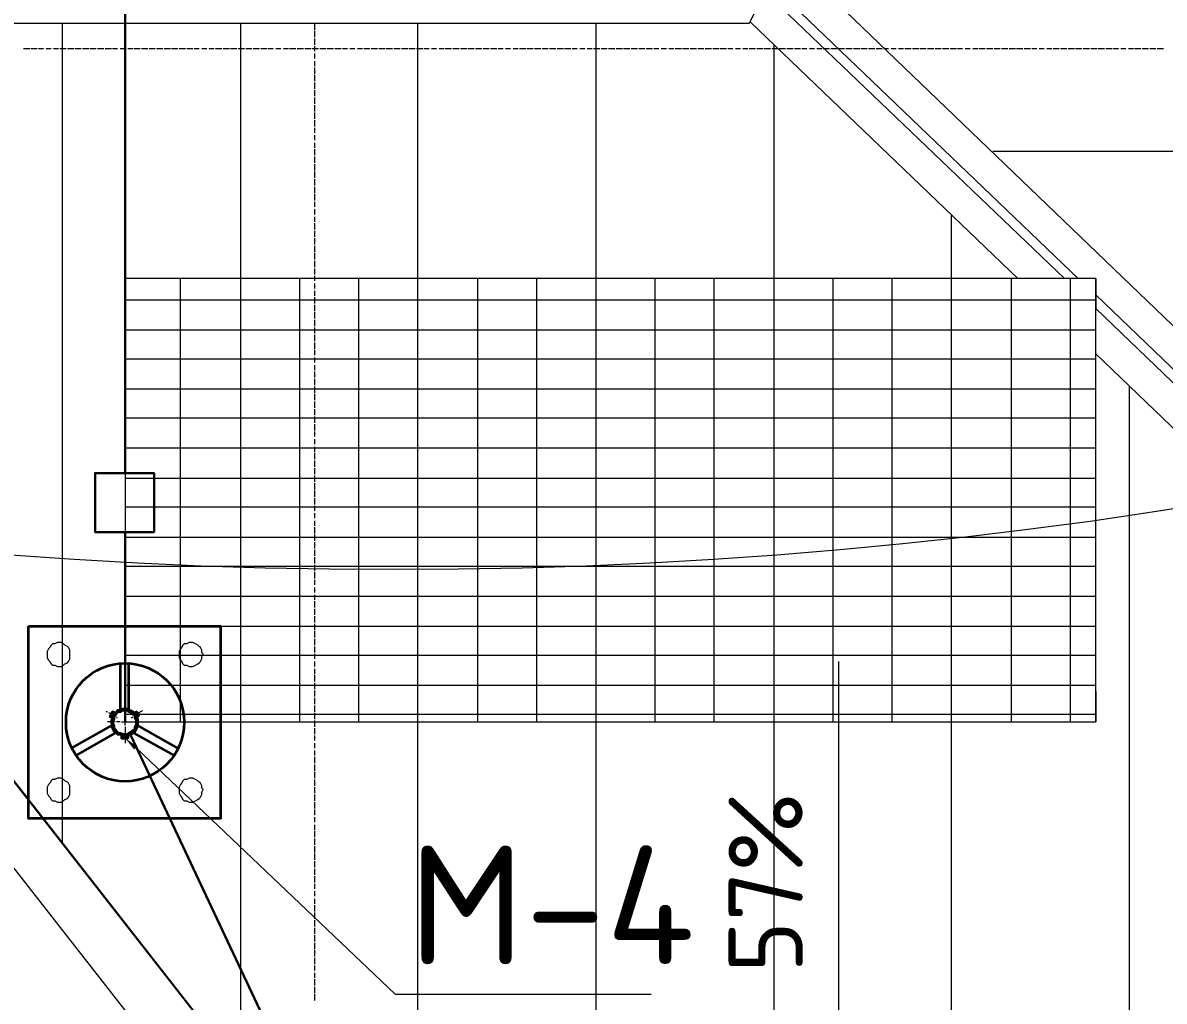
# Model space of a CAD drawing. Header units: millimetres. Extents: x -42533 to 645315, y 3457 to 82611.
# Drawn here: x 591554 to 595404, y 21811 to 25110 of the extents above; entities that cross this region are included whole.
import ezdxf

# ---------------------------------------------------------------- set-up
doc = ezdxf.new("R2010")
doc.units = ezdxf.units.MM
for name, color, linetype, true_color in [('PDF _!ЭОМ.Молниезащита', 7, 'Continuous', 0x954a95), ('PDF _Крыша штриховка', 7, 'Continuous', 0xbababa), ('PDF _Несущие колонны', 7, 'Continuous', 0xbababa), ('PDF _Ограждение', 7, 'Continuous', 0xbababa), ('PDF _Оси', 7, 'Continuous', 0xbababa), ('PDF _Перекрытие', 7, 'Continuous', 0xbababa), ('PDF _Перекрытие штриховка', 7, 'Continuous', 0xbababa), ('PDF _Размеры', 7, 'Continuous', 0xbababa)]:
    doc.layers.add(name, color=color, linetype=linetype, true_color=true_color)
doc.layers.add('PDF _0', color=7, linetype='Continuous')
doc.layers.add('PDF _Текст', color=7, linetype='Continuous')
doc.styles.add('PDF GOST Common', font='GOST_Common.ttf')
doc.styles.add('PDF ISOCPEUR', font='isocpeur.ttf')

msp = doc.modelspace()

# ---------------------------------------------------------------- linework, layer by layer
at = {"layer": 'PDF _!ЭОМ.Молниезащита', "color": 5, "lineweight": 30}
for points in [[(591898.8, 23591.6), (591898.8, 24591.1), (591898.8, 25230.6)], [(591898.8, 22753), (591898.8, 23392.5), (591797.2, 23392.5), (591797.2, 23591.6), (591996.2, 23591.6), (591996.2, 23392.5), (591898.8, 23392.5)], [(592615.7, 21222.9), (592190, 22127.3), (591917.7, 22706)]]:
    msp.add_lwpolyline(points, dxfattribs=at)
at = {"layer": 'PDF _!ЭОМ.Молниезащита', "lineweight": 5}
msp.add_lwpolyline([(591936.9, 22664), (592809.4, 21833.9), (593673.4, 21833.9)], dxfattribs=at)
at = {"layer": 'PDF _!ЭОМ.Молниезащита', "lineweight": 13}
msp.add_circle((592805, 40061.1), 16795.3, dxfattribs=at)
at = {"layer": 'PDF _!ЭОМ.Молниезащита', "color": 116, "lineweight": 30, "true_color": 0x136734}
msp.add_circle((591894.4, 22755.9), 5050.7, dxfattribs=at)
at = {"layer": 'PDF _!ЭОМ.Молниезащита', "lineweight": 13}
msp.add_arc((591445.4, 22129.1), 9036.1, 344.77295, 295.66956, dxfattribs=at)
at = {"layer": 'PDF _!ЭОМ.Молниезащита', "lineweight": 30}
msp.add_arc((591894.4, 22734.8), 5131.1, 278.7341, 352.0129, dxfattribs=at)
at = {"layer": 'PDF _!ЭОМ.Молниезащита', "transparency": 33554559}
msp.add_solid([(591928.5, 22659.8), (591898.8, 22697.9), (591941.2, 22668.2)], dxfattribs=at)
at = {"layer": 'PDF _0', "color": 5, "lineweight": 35}
for points in [[(591572.7, 23074.8), (592220.7, 23074.8), (592220.7, 22426.8), (591572.7, 22426.8)], [(591941.2, 22753), (591941.2, 22761.4), (591936.9, 22765.7), (591932.7, 22774.1), (591928.5, 22782.6), (591924.2, 22786.8), (591915.8, 22791.1), (591907.3, 22795.3), (591898.8, 22795.3), (591890.4, 22795.3), (591881.9, 22791.1), (591873.4, 22791.1), (591869.2, 22782.6), (591860.7, 22778.4), (591856.5, 22769.9), (591856.5, 22765.7), (591852.2, 22757.2), (591852.2, 22748.7), (591856.5, 22740.3), (591856.5, 22731.8), (591860.7, 22723.3), (591869.2, 22719.1), (591873.4, 22710.6), (591881.9, 22710.6), (591890.4, 22706.4), (591898.8, 22706.4), (591907.3, 22706.4), (591915.8, 22710.6), (591924.2, 22714.8), (591928.5, 22719.1), (591932.7, 22727.5), (591936.9, 22736), (591941.2, 22744.5)], [(591936.9, 22753), (591936.9, 22757.2), (591932.7, 22765.7), (591932.7, 22774.1), (591924.2, 22778.4), (591920, 22782.6), (591911.5, 22786.8), (591907.3, 22791.1), (591898.8, 22791.1), (591890.4, 22791.1), (591881.9, 22786.8), (591877.7, 22786.8), (591869.2, 22782.6), (591864.9, 22774.1), (591860.7, 22769.9), (591860.7, 22761.4), (591856.5, 22753), (591856.5, 22748.7), (591860.7, 22740.3), (591860.7, 22731.8), (591864.9, 22727.5), (591869.2, 22719.1), (591877.7, 22714.8), (591881.9, 22714.8), (591890.4, 22710.6), (591898.8, 22710.6), (591907.3, 22710.6), (591911.5, 22714.8), (591920, 22719.1), (591924.2, 22723.3), (591932.7, 22727.5), (591932.7, 22736), (591936.9, 22744.5)]]:
    msp.add_lwpolyline(points, close=True, dxfattribs=at)
at = {"layer": 'PDF _0', "color": 5, "lineweight": 5}
for points in [[(591712.5, 22981.7), (591712.5, 22985.9), (591712.5, 22994.4), (591708.2, 23002.8), (591704, 23007.1), (591695.5, 23011.3), (591691.3, 23015.5), (591682.8, 23019.8), (591674.4, 23019.8), (591670.1, 23019.8), (591661.6, 23015.5), (591653.2, 23015.5), (591648.9, 23011.3), (591644.7, 23002.8), (591640.5, 22998.6), (591636.2, 22990.1), (591636.2, 22981.7), (591636.2, 22977.4), (591636.2, 22969), (591640.5, 22960.5), (591644.7, 22956.3), (591648.9, 22947.8), (591653.2, 22943.5), (591661.6, 22943.5), (591670.1, 22939.3), (591674.4, 22939.3), (591682.8, 22939.3), (591691.3, 22943.5), (591695.5, 22947.8), (591704, 22952), (591708.2, 22956.3), (591712.5, 22964.7), (591712.5, 22973.2)], [(592161.4, 22981.7), (592157.2, 22985.9), (592157.2, 22994.4), (592152.9, 23002.8), (592148.7, 23007.1), (592144.5, 23011.3), (592136, 23015.5), (592127.5, 23019.8), (592123.3, 23019.8), (592114.8, 23019.8), (592106.4, 23015.5), (592097.9, 23015.5), (592093.7, 23011.3), (592089.4, 23002.8), (592085.2, 22998.6), (592080.9, 22990.1), (592080.9, 22981.7), (592080.9, 22977.4), (592080.9, 22969), (592085.2, 22960.5), (592089.4, 22956.3), (592093.7, 22947.8), (592097.9, 22943.5), (592106.4, 22943.5), (592114.8, 22939.3), (592123.3, 22939.3), (592127.5, 22939.3), (592136, 22943.5), (592144.5, 22947.8), (592148.7, 22952), (592152.9, 22956.3), (592157.2, 22964.7), (592157.2, 22973.2)], [(591712.5, 22524.2), (591712.5, 22528.5), (591712.5, 22537), (591708.2, 22545.4), (591704, 22549.7), (591695.5, 22553.9), (591691.3, 22558.1), (591682.8, 22562.4), (591674.4, 22562.4), (591670.1, 22562.4), (591661.6, 22558.1), (591653.2, 22558.1), (591648.9, 22553.9), (591644.7, 22545.4), (591640.5, 22541.2), (591636.2, 22532.7), (591636.2, 22524.2), (591636.2, 22520), (591636.2, 22511.5), (591640.5, 22503.1), (591644.7, 22498.8), (591648.9, 22490.4), (591653.2, 22486.1), (591661.6, 22486.1), (591670.1, 22481.9), (591674.4, 22481.9), (591682.8, 22481.9), (591691.3, 22486.1), (591695.5, 22490.4), (591704, 22494.6), (591708.2, 22498.8), (591712.5, 22507.3), (591712.5, 22515.8)], [(592161.4, 22524.2), (592157.2, 22528.5), (592157.2, 22537), (592152.9, 22545.4), (592148.7, 22549.7), (592144.5, 22553.9), (592136, 22558.1), (592127.5, 22562.4), (592123.3, 22562.4), (592114.8, 22562.4), (592106.4, 22558.1), (592097.9, 22558.1), (592093.7, 22553.9), (592089.4, 22545.4), (592085.2, 22541.2), (592080.9, 22532.7), (592080.9, 22524.2), (592080.9, 22520), (592080.9, 22511.5), (592085.2, 22503.1), (592089.4, 22498.8), (592093.7, 22490.4), (592097.9, 22486.1), (592106.4, 22486.1), (592114.8, 22481.9), (592123.3, 22481.9), (592127.5, 22481.9), (592136, 22486.1), (592144.5, 22490.4), (592148.7, 22494.6), (592152.9, 22498.8), (592157.2, 22507.3), (592157.2, 22515.8)]]:
    msp.add_lwpolyline(points, close=True, dxfattribs=at)
at = {"layer": 'PDF _0', "color": 5, "lineweight": 35}
for points in [[(591881.9, 22952), (591881.9, 22795.3), (591911.5, 22795.3), (591911.5, 22952)], [(591852.2, 22774.1), (591848, 22774.1), (591848, 22769.9), (591852.2, 22778.4), (591852.2, 22774.1), (591856.5, 22769.9)], [(591852.2, 22765.7), (591856.5, 22765.7), (591856.5, 22769.9), (591856.5, 22774.1), (591860.7, 22774.1), (591856.5, 22765.7), (591852.2, 22765.7), (591848, 22769.9)], [(591860.7, 22778.4), (591856.5, 22782.6), (591852.2, 22782.6), (591852.2, 22778.4), (591856.5, 22786.8), (591856.5, 22782.6)], [(591864.9, 22782.6), (591860.7, 22782.6), (591860.7, 22778.4), (591860.7, 22774.1), (591864.9, 22782.6), (591856.5, 22786.8)], [(591928.5, 22782.6), (591932.7, 22782.6), (591932.7, 22778.4), (591932.7, 22774.1), (591928.5, 22782.6), (591936.9, 22786.8)], [(591936.9, 22782.6), (591936.9, 22786.8), (591941.2, 22778.4), (591941.2, 22782.6), (591936.9, 22782.6), (591932.7, 22778.4)], [(591941.2, 22769.9), (591936.9, 22769.9), (591936.9, 22774.1), (591932.7, 22774.1), (591936.9, 22769.9), (591941.2, 22769.9), (591945.4, 22774.1)], [(591936.9, 22774.1), (591941.2, 22774.1), (591941.2, 22778.4), (591945.4, 22774.1), (591941.2, 22774.1)], [(591733.6, 22638.6), (591864.9, 22714.8), (591852.2, 22740.3), (591716.7, 22664)], [(592076.7, 22664), (591941.2, 22740.3), (591928.5, 22714.8), (592064, 22638.6)], [(591890.4, 22706.4), (591894.6, 22706.4), (591898.8, 22706.4), (591890.4, 22706.4), (591886.1, 22706.4), (591886.1, 22697.9), (591890.4, 22697.9)], [(591894.6, 22706.4), (591894.6, 22697.9), (591898.8, 22697.9), (591890.4, 22697.9), (591894.6, 22697.9)], [(591907.3, 22706.4), (591903.1, 22706.4), (591898.8, 22706.4), (591903.1, 22706.4), (591907.3, 22706.4), (591907.3, 22697.9), (591903.1, 22697.9), (591898.8, 22697.9), (591903.1, 22697.9), (591903.1, 22706.4)], [(591903.1, 22697.9), (591907.3, 22697.9)]]:
    msp.add_lwpolyline(points, dxfattribs=at)
at = {"layer": 'PDF _0', "color": 30, "lineweight": 18, "true_color": 0xff8000}
for points in [[(591898.8, 22795.3), (591898.8, 22808)], [(591839.5, 22786.8), (591835.3, 22786.8)], [(591852.2, 22778.4), (591843.8, 22782.6)], [(591864.9, 22769.9), (591856.5, 22774.1), (591856.5, 22778.4)], [(591869.2, 22769.9), (591869.2, 22769.9)], [(591873.4, 22765.7), (591869.2, 22765.7)], [(591898.8, 22765.7), (591898.8, 22778.4), (591898.8, 22782.6), (591898.8, 22791.1)], [(591898.8, 22740.3), (591898.8, 22753), (591898.8, 22761.4)], [(591920, 22765.7), (591924.2, 22769.9)], [(591928.5, 22769.9), (591936.9, 22778.4)], [(591941.2, 22778.4), (591949.7, 22786.8), (591958.1, 22791.1)], [(591852.2, 22753), (591839.5, 22753)], [(591864.9, 22753), (591856.5, 22753)], [(591881.9, 22753), (591869.2, 22753)], [(591886.1, 22753), (591898.8, 22753), (591907.3, 22753)], [(591898.8, 22736), (591898.8, 22723.3), (591898.8, 22719.1), (591898.8, 22714.8), (591898.8, 22706.4), (591898.8, 22693.7)], [(591898.8, 22719.1), (591898.8, 22710.6)], [(591911.5, 22753), (591924.2, 22753), (591928.5, 22753), (591936.9, 22753)], [(591941.2, 22753), (591953.9, 22753)], [(591898.8, 22702.1), (591898.8, 22689.4), (591898.8, 22685.2), (591898.8, 22681)]]:
    msp.add_lwpolyline(points, dxfattribs=at)
at = {"layer": 'PDF _0', "lineweight": 25}
for points in [[(591860.7, 22774.1), (591864.9, 22782.6), (591856.5, 22786.8), (591852.2, 22778.4), (591848, 22769.9), (591852.2, 22765.7), (591856.5, 22765.7)], [(591945.4, 22774.1), (591941.2, 22778.4), (591936.9, 22786.8), (591928.5, 22782.6), (591932.7, 22774.1), (591936.9, 22769.9), (591941.2, 22769.9)], [(591907.3, 22697.9), (591907.3, 22706.4), (591903.1, 22706.4), (591898.8, 22706.4), (591890.4, 22706.4), (591886.1, 22706.4), (591886.1, 22697.9), (591890.4, 22697.9), (591898.8, 22697.9), (591903.1, 22697.9)]]:
    msp.add_lwpolyline(points, close=True, dxfattribs=at)
at = {"layer": 'PDF _0', "color": 7, "lineweight": 0, "true_color": 0xffffff}
for points in [[(591852.2, 22765.7), (591848, 22769.9), (591856.5, 22765.7)], [(591856.5, 22786.8), (591864.9, 22782.6), (591852.2, 22778.4)], [(591941.2, 22778.4), (591928.5, 22782.6), (591936.9, 22786.8)], [(591941.2, 22769.9), (591945.4, 22774.1), (591936.9, 22769.9)], [(591907.3, 22697.9), (591886.1, 22697.9)], [(591890.4, 22706.4), (591907.3, 22706.4), (591890.4, 22706.4)], [(591903.1, 22697.9), (591890.4, 22697.9), (591903.1, 22697.9)], [(591898.8, 22706.4), (591907.3, 22706.4)]]:
    msp.add_lwpolyline(points, dxfattribs=at)
at = {"layer": 'PDF _0', "color": 5, "lineweight": 35}
msp.add_circle((591898.6, 22751), 199.3, dxfattribs=at)
at = {"layer": 'PDF _0', "color": 7, "true_color": 0xffffff, "transparency": 33554559}
for points in [[(591852.2, 22778.4), (591860.7, 22774.1), (591848, 22769.9)], [(591860.7, 22774.1), (591848, 22769.9), (591856.5, 22765.7)], [(591856.5, 22786.8), (591852.2, 22778.4), (591864.9, 22782.6)], [(591864.9, 22782.6), (591852.2, 22778.4), (591860.7, 22774.1)], [(591936.9, 22786.8), (591928.5, 22782.6), (591941.2, 22778.4)], [(591932.7, 22774.1), (591941.2, 22778.4), (591928.5, 22782.6)], [(591945.4, 22774.1), (591932.7, 22774.1), (591941.2, 22778.4)], [(591936.9, 22769.9), (591945.4, 22774.1), (591932.7, 22774.1)], [(591886.1, 22697.9), (591907.3, 22697.9), (591886.1, 22706.4)], [(591907.3, 22697.9), (591886.1, 22706.4), (591907.3, 22706.4)]]:
    msp.add_solid(points, dxfattribs=at)
at = {"layer": 'PDF _Крыша штриховка', "color": 8, "lineweight": 9}
for points in [[(591687.1, 22342.1), (591687.1, 25107.8)], [(592288.5, 24248), (592288.5, 25107.8)], [(592885.7, 24248), (592885.7, 25107.8)], [(593487.1, 24248), (593487.1, 25107.8)], [(594088.5, 24248), (594088.5, 25035.8)], [(598196.8, 24675.8), (594825.5, 24675.8)], [(594685.7, 24248), (594685.7, 24459.8)], [(595287.1, 21423.1), (595287.1, 23883.8)], [(592288.5, 21575.5), (592288.5, 22753)], [(592885.7, 21507.8), (592885.7, 22753)], [(593487.1, 21486.6), (593487.1, 22753)], [(594088.5, 21465.4), (594088.5, 22753)], [(594685.7, 21444.2), (594685.7, 22753)]]:
    msp.add_lwpolyline(points, dxfattribs=at)
at = {"layer": 'PDF _Несущие колонны', "lineweight": 18}
for points in [[(595172.8, 24248), (595172.8, 24146.4)], [(595172.8, 22854.6), (595172.8, 22753)]]:
    msp.add_lwpolyline(points, dxfattribs=at)
at = {"layer": 'PDF _Ограждение', "color": 8, "lineweight": 9}
for points in [[(594130.9, 25340.8), (599137, 20533.6)], [(595066.9, 24248), (594058.9, 25213.7), (594067.3, 25230.6), (594071.6, 25247.6), (593999.6, 25247.6), (589493.2, 25247.6)], [(595113.5, 24248), (594071.6, 25247.6), (594071.6, 25243.3)], [(594054.6, 25213.7), (594003.8, 25107.8), (589493.2, 25107.8), (589493.2, 25120.5)], [(589527, 25107.8), (593165.2, 20453.2), (589522.8, 25107.8)], [(594008, 25112), (594910.2, 24248)], [(592936.5, 20453.2), (589425.4, 24942.6)], [(595172.8, 24193), (599069.3, 20453.2)], [(599018.4, 20453.2), (595172.8, 24146.4)], [(595172.8, 23993.9), (598861.7, 20453.2)]]:
    msp.add_lwpolyline(points, dxfattribs=at)
at = {"layer": 'PDF _Оси', "color": 8, "lineweight": 9}
for points in [[(592538.4, 25086.6), (592538.4, 25107.8)], [(592538.4, 25061.2), (592538.4, 25082.4)], [(592538.4, 25035.8), (592538.4, 25057)], [(592538.4, 25014.6), (592538.4, 25031.6)], [(591555.8, 25023.1), (591576.9, 25023.1)], [(591581.2, 25023.1), (591602.4, 25023.1)], [(591606.6, 25023.1), (591623.5, 25023.1)], [(591627.8, 25023.1), (591627.8, 25023.1)], [(591632, 25023.1), (591648.9, 25023.1)], [(591653.2, 25023.1), (591653.2, 25023.1)], [(591657.4, 25023.1), (591674.4, 25023.1)], [(591678.6, 25023.1), (591699.8, 25023.1)], [(591704, 25023.1), (591725.2, 25023.1)], [(591729.4, 25023.1), (591750.6, 25023.1)], [(591754.8, 25023.1), (591776, 25023.1)], [(591780.2, 25023.1), (591801.4, 25023.1)], [(591805.7, 25023.1), (591826.8, 25023.1)], [(591831.1, 25023.1), (591852.2, 25023.1)], [(591856.5, 25023.1), (591873.4, 25023.1)], [(591877.7, 25023.1), (591877.7, 25023.1)], [(591881.9, 25023.1), (591898.8, 25023.1)], [(591903.1, 25023.1), (591903.1, 25023.1)], [(591907.3, 25023.1), (591924.2, 25023.1)], [(591928.5, 25023.1), (591949.7, 25023.1)], [(591953.9, 25023.1), (591975.1, 25023.1)], [(591979.3, 25023.1), (592000.5, 25023.1)], [(592004.7, 25023.1), (592025.9, 25023.1)], [(592030.1, 25023.1), (592051.3, 25023.1)], [(592055.5, 25023.1), (592076.7, 25023.1)], [(592080.9, 25023.1), (592102.1, 25023.1)], [(592106.4, 25023.1), (592127.5, 25023.1)], [(592131.8, 25023.1), (592148.7, 25023.1)], [(592152.9, 25023.1), (592152.9, 25023.1)], [(592157.2, 25023.1), (592174.1, 25023.1)], [(592178.4, 25023.1), (592178.4, 25023.1)], [(592182.6, 25023.1), (592199.5, 25023.1)], [(592203.8, 25023.1), (592224.9, 25023.1)], [(592229.2, 25023.1), (592250.4, 25023.1)], [(592254.6, 25023.1), (592275.8, 25023.1)], [(592280, 25023.1), (592301.2, 25023.1)], [(592305.4, 25023.1), (592326.6, 25023.1)], [(592330.8, 25023.1), (592352, 25023.1)], [(592356.2, 25023.1), (592377.4, 25023.1)], [(592381.7, 25023.1), (592398.6, 25023.1)], [(592402.8, 25023.1), (592402.8, 25023.1)], [(592407.1, 25023.1), (592424, 25023.1)], [(592428.2, 25023.1), (592428.2, 25023.1)], [(592432.5, 25023.1), (592449.4, 25023.1)], [(592453.7, 25023.1), (592474.8, 25023.1)], [(592479.1, 25023.1), (592500.2, 25023.1)], [(592504.5, 25023.1), (592525.7, 25023.1)], [(592529.9, 25023.1), (592551.1, 25023.1)], [(592538.4, 25010.4), (592538.4, 25010.4)], [(592538.4, 24989.2), (592538.4, 25006.2)], [(592555.3, 25023.1), (592576.5, 25023.1)], [(592580.7, 25023.1), (592601.9, 25023.1)], [(592606.1, 25023.1), (592627.3, 25023.1)], [(592631.5, 25023.1), (592648.5, 25023.1)], [(592652.7, 25023.1), (592652.7, 25023.1)], [(592657, 25023.1), (592673.9, 25023.1)], [(592678.1, 25023.1), (592678.1, 25023.1)], [(592682.4, 25023.1), (592699.3, 25023.1)], [(592703.5, 25023.1), (592724.7, 25023.1)], [(592729, 25023.1), (592750.1, 25023.1)], [(592754.4, 25023.1), (592775.5, 25023.1)], [(592779.8, 25023.1), (592801, 25023.1)], [(592805.2, 25023.1), (592826.4, 25023.1)], [(592830.6, 25023.1), (592851.8, 25023.1)], [(592856, 25023.1), (592877.2, 25023.1)], [(592881.4, 25023.1), (592902.6, 25023.1)], [(592906.8, 25023.1), (592923.8, 25023.1)], [(592928, 25023.1), (592928, 25023.1)], [(592932.3, 25023.1), (592949.2, 25023.1)], [(592953.4, 25023.1), (592953.4, 25023.1)], [(592957.7, 25023.1), (592974.6, 25023.1)], [(592978.8, 25023.1), (593000, 25023.1)], [(593004.3, 25023.1), (593025.4, 25023.1)], [(593029.7, 25023.1), (593050.8, 25023.1)], [(593055.1, 25023.1), (593076.3, 25023.1)], [(593080.5, 25023.1), (593101.7, 25023.1)], [(593105.9, 25023.1), (593127.1, 25023.1)], [(593131.3, 25023.1), (593152.5, 25023.1)], [(593156.7, 25023.1), (593173.7, 25023.1)], [(593177.9, 25023.1), (593177.9, 25023.1)], [(593182.1, 25023.1), (593199.1, 25023.1)], [(593203.3, 25023.1), (593203.3, 25023.1)], [(593207.6, 25023.1), (593224.5, 25023.1)], [(593228.7, 25023.1), (593249.9, 25023.1)], [(593254.1, 25023.1), (593275.3, 25023.1)], [(593279.6, 25023.1), (593300.7, 25023.1)], [(593305, 25023.1), (593326.1, 25023.1)], [(593330.4, 25023.1), (593351.6, 25023.1)], [(593355.8, 25023.1), (593377, 25023.1)], [(593381.2, 25023.1), (593402.4, 25023.1)], [(593406.6, 25023.1), (593423.6, 25023.1)], [(593427.8, 25023.1), (593427.8, 25023.1)], [(593432, 25023.1), (593449, 25023.1)], [(593453.2, 25023.1), (593453.2, 25023.1)], [(593457.4, 25023.1), (593474.4, 25023.1)], [(593478.6, 25023.1), (593499.8, 25023.1)], [(593504, 25023.1), (593525.2, 25023.1)], [(593529.4, 25023.1), (593550.6, 25023.1)], [(593554.8, 25023.1), (593576, 25023.1)], [(593580.3, 25023.1), (593601.4, 25023.1)], [(593605.7, 25023.1), (593626.8, 25023.1)], [(593631.1, 25023.1), (593652.3, 25023.1)], [(593656.5, 25023.1), (593677.7, 25023.1)], [(593681.9, 25023.1), (593698.9, 25023.1)], [(593703.1, 25023.1), (593703.1, 25023.1)], [(593707.3, 25023.1), (593724.3, 25023.1)], [(593728.5, 25023.1), (593728.5, 25023.1)], [(593732.7, 25023.1), (593749.7, 25023.1)], [(593753.9, 25023.1), (593775.1, 25023.1)], [(593779.3, 25023.1), (593800.5, 25023.1)], [(593804.7, 25023.1), (593825.9, 25023.1)], [(593830.1, 25023.1), (593851.3, 25023.1)], [(593855.6, 25023.1), (593876.7, 25023.1)], [(593881, 25023.1), (593902.1, 25023.1)], [(593906.4, 25023.1), (593927.6, 25023.1)], [(593931.8, 25023.1), (593948.7, 25023.1)], [(593953, 25023.1), (593953, 25023.1)], [(593957.2, 25023.1), (593974.1, 25023.1)], [(593978.4, 25023.1), (593978.4, 25023.1)], [(593982.6, 25023.1), (593999.6, 25023.1)], [(594003.8, 25023.1), (594025, 25023.1)], [(594029.2, 25023.1), (594050.4, 25023.1)], [(594054.6, 25023.1), (594075.8, 25023.1)], [(594080, 25023.1), (594101.2, 25023.1)], [(594105.4, 25023.1), (594126.6, 25023.1)], [(594130.9, 25023.1), (594152, 25023.1)], [(594156.3, 25023.1), (594177.4, 25023.1)], [(594181.7, 25023.1), (594198.6, 25023.1)], [(594202.9, 25023.1), (594202.9, 25023.1)], [(594207.1, 25023.1), (594224, 25023.1)], [(594228.3, 25023.1), (594228.3, 25023.1)], [(594232.5, 25023.1), (594249.4, 25023.1)], [(594253.7, 25023.1), (594274.9, 25023.1)], [(594279.1, 25023.1), (594300.3, 25023.1)], [(594304.5, 25023.1), (594325.7, 25023.1)], [(594329.9, 25023.1), (594351.1, 25023.1)], [(594355.3, 25023.1), (594376.5, 25023.1)], [(594380.7, 25023.1), (594401.9, 25023.1)], [(594406.2, 25023.1), (594427.3, 25023.1)], [(594431.6, 25023.1), (594452.7, 25023.1)], [(594457, 25023.1), (594473.9, 25023.1)], [(594478.2, 25023.1), (594478.2, 25023.1)], [(594482.4, 25023.1), (594499.3, 25023.1)], [(594503.6, 25023.1), (594503.6, 25023.1)], [(594507.8, 25023.1), (594524.7, 25023.1)], [(594529, 25023.1), (594550.2, 25023.1)], [(594554.4, 25023.1), (594575.6, 25023.1)], [(594579.8, 25023.1), (594601, 25023.1)], [(594605.2, 25023.1), (594626.4, 25023.1)], [(594630.6, 25023.1), (594651.8, 25023.1)], [(594656, 25023.1), (594677.2, 25023.1)], [(594681.5, 25023.1), (594702.6, 25023.1)], [(594706.9, 25023.1), (594723.8, 25023.1)], [(594728, 25023.1), (594728, 25023.1)], [(594732.3, 25023.1), (594749.2, 25023.1)], [(594753.5, 25023.1), (594753.5, 25023.1)], [(594757.7, 25023.1), (594774.6, 25023.1)], [(594778.9, 25023.1), (594800, 25023.1)], [(594804.3, 25023.1), (594825.5, 25023.1)], [(594829.7, 25023.1), (594850.9, 25023.1)], [(594855.1, 25023.1), (594876.3, 25023.1)], [(594880.5, 25023.1), (594901.7, 25023.1)], [(594905.9, 25023.1), (594927.1, 25023.1)], [(594931.3, 25023.1), (594952.5, 25023.1)], [(594956.7, 25023.1), (594973.7, 25023.1)], [(594977.9, 25023.1), (594977.9, 25023.1)], [(594982.2, 25023.1), (594999.1, 25023.1)], [(595003.3, 25023.1), (595003.3, 25023.1)], [(595007.6, 25023.1), (595024.5, 25023.1)], [(595028.7, 25023.1), (595049.9, 25023.1)], [(595054.2, 25023.1), (595075.3, 25023.1)], [(595079.6, 25023.1), (595100.8, 25023.1)], [(595105, 25023.1), (595126.2, 25023.1)], [(595130.4, 25023.1), (595151.6, 25023.1)], [(595155.8, 25023.1), (595177, 25023.1)], [(595181.2, 25023.1), (595202.4, 25023.1)], [(595206.6, 25023.1), (595227.8, 25023.1)], [(595232, 25023.1), (595249, 25023.1)], [(595253.2, 25023.1), (595253.2, 25023.1)], [(595257.5, 25023.1), (595274.4, 25023.1)], [(595278.6, 25023.1), (595278.6, 25023.1)], [(595282.9, 25023.1), (595299.8, 25023.1)], [(595304, 25023.1), (595325.2, 25023.1)], [(595329.5, 25023.1), (595350.6, 25023.1)], [(595354.9, 25023.1), (595376, 25023.1)], [(595380.3, 25023.1), (595401.5, 25023.1)], [(592538.4, 24985), (592538.4, 24985)], [(592538.4, 24963.8), (592538.4, 24980.7)], [(592538.4, 24938.4), (592538.4, 24959.6)], [(592538.4, 24913), (592538.4, 24934.2)], [(592538.4, 24887.6), (592538.4, 24908.7)], [(592538.4, 24862.2), (592538.4, 24883.3)], [(592538.4, 24836.7), (592538.4, 24857.9)], [(592538.4, 24811.3), (592538.4, 24832.5)], [(592538.4, 24785.9), (592538.4, 24807.1)], [(592538.4, 24760.5), (592538.4, 24781.7)], [(592538.4, 24739.3), (592538.4, 24756.3)], [(592538.4, 24735.1), (592538.4, 24735.1)], [(592538.4, 24713.9), (592538.4, 24730.9)], [(592538.4, 24709.7), (592538.4, 24709.7)], [(592538.4, 24688.5), (592538.4, 24705.5)], [(592538.4, 24663.1), (592538.4, 24684.3)], [(592538.4, 24637.7), (592538.4, 24658.9)], [(592538.4, 24612.3), (592538.4, 24633.5)], [(592538.4, 24586.9), (592538.4, 24608)], [(592538.4, 24561.4), (592538.4, 24582.6)], [(592538.4, 24536), (592538.4, 24557.2)], [(592538.4, 24510.6), (592538.4, 24531.8)], [(592538.4, 24489.4), (592538.4, 24506.4)], [(592538.4, 24485.2), (592538.4, 24485.2)], [(592538.4, 24464), (592538.4, 24481)], [(592538.4, 24459.8), (592538.4, 24459.8)], [(592538.4, 24438.6), (592538.4, 24455.6)], [(592538.4, 24413.2), (592538.4, 24434.4)], [(592538.4, 24387.8), (592538.4, 24409)], [(592538.4, 24362.4), (592538.4, 24383.6)], [(592538.4, 24337), (592538.4, 24358.2)], [(592538.4, 24311.6), (592538.4, 24332.7)], [(592538.4, 24286.2), (592538.4, 24307.3)], [(592538.4, 24260.7), (592538.4, 24281.9)], [(592538.4, 24239.6), (592538.4, 24256.5)], [(592538.4, 24235.3), (592538.4, 24235.3)], [(592538.4, 24214.2), (592538.4, 24231.1)], [(592538.4, 24209.9), (592538.4, 24209.9)], [(592538.4, 24188.7), (592538.4, 24205.7)], [(592538.4, 24163.3), (592538.4, 24184.5)], [(592538.4, 24137.9), (592538.4, 24159.1)], [(592538.4, 24112.5), (592538.4, 24133.7)], [(592538.4, 24087.1), (592538.4, 24108.3)], [(592538.4, 24061.7), (592538.4, 24082.9)], [(592538.4, 24036.3), (592538.4, 24057.4)], [(592538.4, 24010.9), (592538.4, 24032)], [(592538.4, 23989.7), (592538.4, 24006.6)], [(592538.4, 23985.4), (592538.4, 23985.4)], [(592538.4, 23964.3), (592538.4, 23981.2)], [(592538.4, 23960), (592538.4, 23960)], [(592538.4, 23938.9), (592538.4, 23955.8)], [(592538.4, 23913.4), (592538.4, 23934.6)], [(592538.4, 23888), (592538.4, 23909.2)], [(592538.4, 23862.6), (592538.4, 23883.8)], [(592538.4, 23837.2), (592538.4, 23858.4)], [(592538.4, 23811.8), (592538.4, 23833)], [(592538.4, 23786.4), (592538.4, 23807.6)], [(592538.4, 23761), (592538.4, 23782.1)], [(592538.4, 23735.6), (592538.4, 23756.7)], [(592538.4, 23714.4), (592538.4, 23731.3)], [(592538.4, 23710.1), (592538.4, 23710.1)], [(592538.4, 23689), (592538.4, 23705.9)], [(592538.4, 23684.7), (592538.4, 23684.7)], [(592538.4, 23663.6), (592538.4, 23680.5)], [(592538.4, 23638.1), (592538.4, 23659.3)], [(592538.4, 23612.7), (592538.4, 23633.9)], [(592538.4, 23587.3), (592538.4, 23608.5)], [(592538.4, 23561.9), (592538.4, 23583.1)], [(592538.4, 23536.5), (592538.4, 23557.7)], [(592538.4, 23511.1), (592538.4, 23532.3)], [(592538.4, 23485.7), (592538.4, 23506.8)], [(592538.4, 23464.5), (592538.4, 23481.4)], [(592538.4, 23460.3), (592538.4, 23460.3)], [(592538.4, 23439.1), (592538.4, 23456)], [(592538.4, 23434.8), (592538.4, 23434.8)], [(592538.4, 23413.7), (592538.4, 23430.6)], [(592538.4, 23388.3), (592538.4, 23409.4)], [(592538.4, 23362.8), (592538.4, 23384)], [(592538.4, 23337.4), (592538.4, 23358.6)], [(592538.4, 23312), (592538.4, 23333.2)], [(592538.4, 23286.6), (592538.4, 23307.8)], [(592538.4, 23261.2), (592538.4, 23282.4)], [(592538.4, 23235.8), (592538.4, 23257)], [(592538.4, 23214.6), (592538.4, 23231.6)], [(592538.4, 23210.4), (592538.4, 23210.4)], [(592538.4, 23189.2), (592538.4, 23206.1)], [(592538.4, 23185), (592538.4, 23185)], [(592538.4, 23163.8), (592538.4, 23180.7)], [(592538.4, 23138.4), (592538.4, 23159.5)], [(592538.4, 23113), (592538.4, 23134.1)], [(592538.4, 23087.5), (592538.4, 23108.7)], [(592538.4, 23062.1), (592538.4, 23083.3)], [(592538.4, 23036.7), (592538.4, 23057.9)], [(592538.4, 23011.3), (592538.4, 23032.5)], [(592538.4, 22985.9), (592538.4, 23007.1)], [(592538.4, 22964.7), (592538.4, 22981.7)], [(592538.4, 22960.5), (592538.4, 22960.5)], [(592538.4, 22939.3), (592538.4, 22956.3)], [(592538.4, 22935.1), (592538.4, 22935.1)], [(592538.4, 22913.9), (592538.4, 22930.8)], [(592538.4, 22888.5), (592538.4, 22909.7)], [(592538.4, 22863.1), (592538.4, 22884.3)], [(592538.4, 22837.7), (592538.4, 22858.8)], [(592538.4, 22812.3), (592538.4, 22833.4)], [(592538.4, 22786.8), (592538.4, 22808)], [(592538.4, 22761.4), (592538.4, 22782.6)], [(592538.4, 22736), (592538.4, 22757.2)], [(592538.4, 22710.6), (592538.4, 22731.8)], [(592538.4, 22689.4), (592538.4, 22706.4)], [(592538.4, 22685.2), (592538.4, 22685.2)], [(592538.4, 22664), (592538.4, 22681)], [(592538.4, 22659.8), (592538.4, 22659.8)], [(592538.4, 22638.6), (592538.4, 22655.5)], [(592538.4, 22613.2), (592538.4, 22634.4)], [(592538.4, 22587.8), (592538.4, 22609)], [(592538.4, 22562.4), (592538.4, 22583.5)], [(592538.4, 22537), (592538.4, 22558.1)], [(592538.4, 22511.5), (592538.4, 22532.7)], [(592538.4, 22486.1), (592538.4, 22507.3)], [(592538.4, 22460.7), (592538.4, 22481.9)], [(592538.4, 22439.5), (592538.4, 22456.5)], [(592538.4, 22435.3), (592538.4, 22435.3)], [(592538.4, 22414.1), (592538.4, 22431.1)], [(592538.4, 22409.9), (592538.4, 22409.9)], [(592538.4, 22388.7), (592538.4, 22405.7)], [(592538.4, 22363.3), (592538.4, 22384.5)], [(592538.4, 22337.9), (592538.4, 22359.1)], [(592538.4, 22312.5), (592538.4, 22333.7)], [(592538.4, 22287.1), (592538.4, 22308.2)], [(592538.4, 22261.7), (592538.4, 22282.8)], [(592538.4, 22236.2), (592538.4, 22257.4)], [(592538.4, 22210.8), (592538.4, 22232)], [(592538.4, 22189.7), (592538.4, 22206.6)], [(592538.4, 22185.4), (592538.4, 22185.4)], [(592538.4, 22164.2), (592538.4, 22181.2)], [(592538.4, 22160), (592538.4, 22160)], [(592538.4, 22138.8), (592538.4, 22155.8)], [(592538.4, 22113.4), (592538.4, 22134.6)], [(592538.4, 22088), (592538.4, 22109.2)], [(592538.4, 22062.6), (592538.4, 22083.8)], [(592538.4, 22037.2), (592538.4, 22058.4)], [(592538.4, 22011.8), (592538.4, 22032.9)], [(592538.4, 21986.4), (592538.4, 22007.5)], [(592538.4, 21960.9), (592538.4, 21982.1)], [(592538.4, 21935.5), (592538.4, 21956.7)], [(592538.4, 21914.4), (592538.4, 21931.3)], [(592538.4, 21910.1), (592538.4, 21910.1)], [(592538.4, 21888.9), (592538.4, 21905.9)], [(592538.4, 21863.5), (592538.4, 21884.7)], [(592538.4, 21838.1), (592538.4, 21859.3)], [(592538.4, 21812.7), (592538.4, 21833.9)]]:
    msp.add_lwpolyline(points, dxfattribs=at)
at = {"layer": 'PDF _Перекрытие', "color": 8, "lineweight": 18}
msp.add_lwpolyline([(595172.8, 22753), (595172.8, 24248), (591898.8, 24248), (591898.8, 22753)], close=True, dxfattribs=at)
at = {"layer": 'PDF _Перекрытие штриховка', "color": 8, "lineweight": 9}
for points in [[(592085.2, 22753), (592085.2, 24248)], [(592288.5, 22753), (592288.5, 24248)], [(592487.5, 22753), (592487.5, 24248)], [(592686.6, 22753), (592686.6, 24248)], [(592885.7, 22753), (592885.7, 24248)], [(593089, 22753), (593089, 24248)], [(593288, 22753), (593288, 24248)], [(593487.1, 22753), (593487.1, 24248)], [(593686.1, 22753), (593686.1, 24248)], [(593885.2, 22753), (593885.2, 24248)], [(594088.5, 22753), (594088.5, 24248)], [(594287.6, 22753), (594287.6, 24248)], [(594486.6, 22753), (594486.6, 24248)], [(594685.7, 22753), (594685.7, 24248)], [(594889, 22753), (594889, 24248)], [(595088, 22753), (595088, 24248)], [(591898.8, 24176), (595172.8, 24176)], [(591898.8, 24074.4), (595172.8, 24074.4)], [(591898.8, 23977), (595172.8, 23977)], [(591898.8, 23875.3), (595172.8, 23875.3)], [(591898.8, 23777.9), (595172.8, 23777.9)], [(591898.8, 23676.3), (595172.8, 23676.3)], [(591898.8, 23574.6), (595172.8, 23574.6)], [(591898.8, 23477.2), (595172.8, 23477.2)], [(591898.8, 23375.6), (595172.8, 23375.6)], [(591898.8, 23278.1), (595172.8, 23278.1)], [(591898.8, 23176.5), (595172.8, 23176.5)], [(591898.8, 23074.8), (595172.8, 23074.8)], [(591898.8, 22977.4), (595172.8, 22977.4)], [(591898.8, 22875.8), (595172.8, 22875.8)], [(591898.8, 22778.4), (595172.8, 22778.4)]]:
    msp.add_lwpolyline(points, dxfattribs=at)
at = {"layer": 'PDF _Размеры', "lineweight": 20}
msp.add_lwpolyline([(594304.5, 22956.3), (594304.5, 21456.9)], dxfattribs=at)

# ---------------------------------------------------------------- texts
at = {"layer": 'PDF _Текст', "color": 7, "insert": (594059, 21906.7), "char_height": 250.03, "attachment_point": 4, "rotation": 90, "style": 'PDF GOST Common'}
msp.add_mtext('57%', dxfattribs=at)
at = {"layer": 'PDF _Текст', "color": 7, "insert": (592853.7, 22135.2), "char_height": 400.05, "attachment_point": 4, "style": 'PDF ISOCPEUR'}
msp.add_mtext('М-4', dxfattribs=at)

doc.saveas('drawing.dxf')
